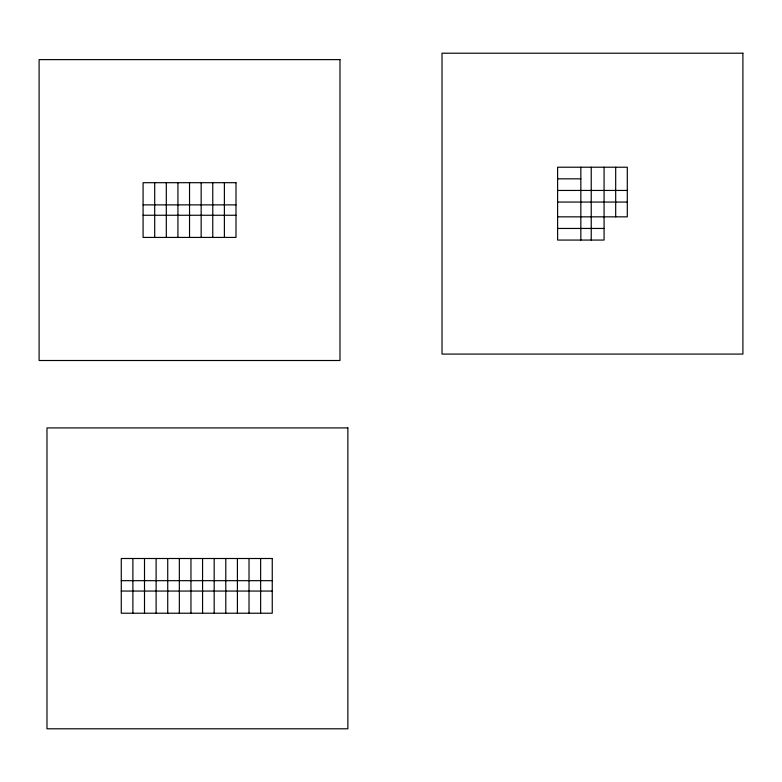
<?xml version="1.0" encoding="UTF-8"?>
<svg xmlns="http://www.w3.org/2000/svg" width="782" height="782" viewBox="0 0 782 782"><rect width="100%" height="100%" fill="white"/><g stroke="black" fill="none" stroke-linecap="round" stroke-linejoin="round"><path stroke-width="1.17" d="M557.615 178.834L580.84 178.834M557.615 190.446L627.301 190.446M557.615 202.059L627.301 202.059M143.086 204.874L235.998 204.874M143.086 215.255L235.998 215.255M557.615 216.839L627.301 216.839L627.301 167.221L557.615 167.221L557.615 240.064L604.075 240.064L604.075 167.221M557.615 228.452L604.075 228.452M121.278 580.674L272.253 580.674M121.278 591.055L272.253 591.055M615.688 167.221L615.688 216.839M591.231 167.221L591.231 240.064M580.84 167.221L580.84 240.064M260.631 558.504L260.631 613.225M249.018 558.504L249.018 613.225M237.405 558.504L237.405 613.225M225.793 558.504L225.793 613.225M224.385 182.695L224.385 237.425M214.18 558.504L214.18 613.225M212.772 182.695L212.772 237.425M202.567 558.504L202.567 613.225M201.16 182.695L201.16 237.425M190.955 558.504L190.955 613.225M189.537 182.695L189.537 237.425M179.342 558.504L179.342 613.225M177.925 182.695L177.925 237.425M167.729 558.504L167.729 613.225M166.312 182.695L166.312 237.425M156.117 558.504L156.117 613.225M154.699 182.695L154.699 237.425M144.504 558.504L144.504 613.225M132.891 558.504L132.891 613.225M742.9 53.205L442.016 53.205L442.016 354.08L742.9 354.08L742.9 53.205M339.984 59.618L39.1 59.618L39.1 360.502L339.984 360.502L339.984 59.618M235.998 182.695L143.086 182.695L143.086 237.425L235.998 237.425L235.998 182.695M347.863 427.92L46.979 427.92L46.979 728.795L347.863 728.795L347.863 427.92M272.253 558.504L121.278 558.504L121.278 613.225L272.253 613.225L272.253 558.504"/></g></svg>
